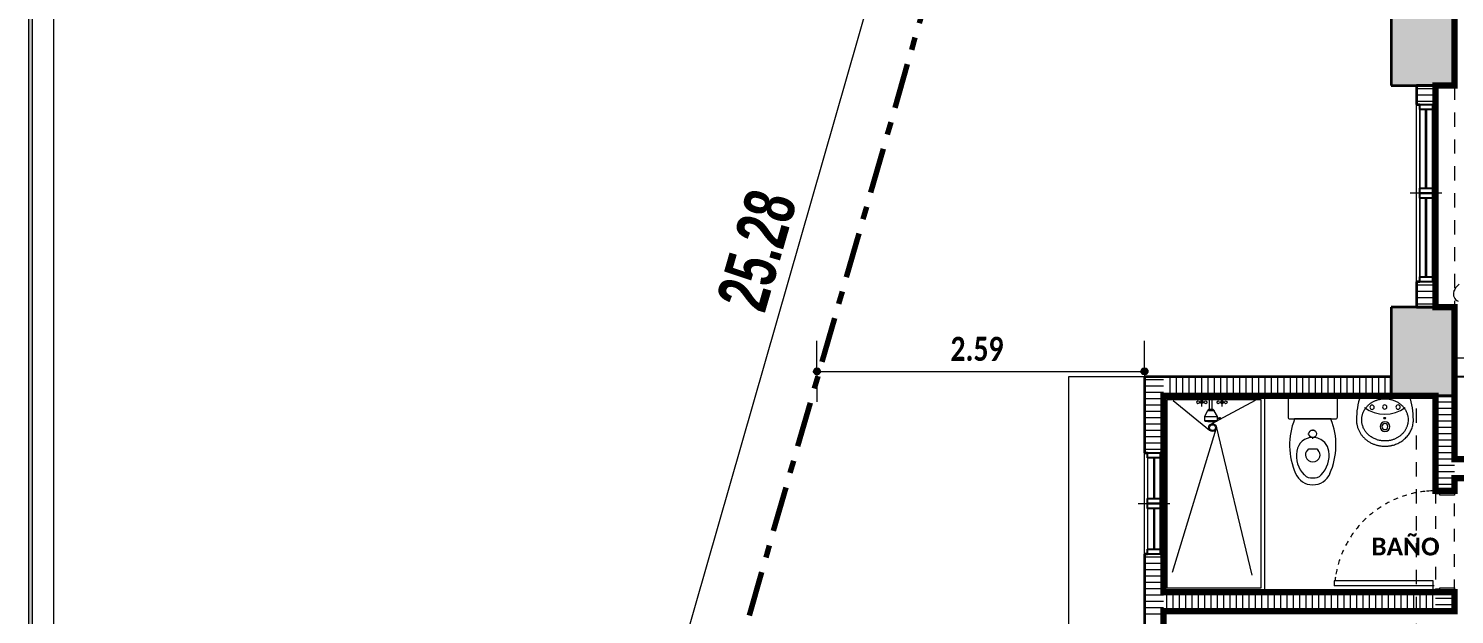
# Model space of a CAD drawing. Header units: metres. Extents: x -144 to 1000, y -717 to 29.
# Drawn here: x 724.58 to 735.85, y -562.14 to -557.51 of the extents above; entities that cross this region are included whole.
import ezdxf

# ---------------------------------------------------------------- set-up
doc = ezdxf.new("R2010")
doc.units = ezdxf.units.M
for name, pattern in [('Basculante', [0.11625, 0.075, -0.04125]), ('basculante modificado', [0.18, 0.1125, -0.0675]), ('Dash Dot 3_16_', [0.595313, 0.357187, -0.119063, 0, -0.119063]), ('Trazo', [0.45, 0.225, -0.225])]:
    doc.linetypes.add(name, pattern=pattern)
doc.layers.get('0').update_dxf_attribs({"color": 1})
doc.layers.add('00-MEDICION', color=30, linetype='Continuous')
for name, color, linetype, lineweight in [('A-ANNO-DIMS', 1, 'Continuous', 9), ('A-DETL', 1, 'Continuous', 9), ('A-DETL-GENF', 1, 'Continuous', 9), ('A-DOOR', 1, 'Continuous', 9), ('A-DOOR-FRAM', 1, 'Continuous', 9), ('A-DOOR-HDLN', 1, 'Trazo', 20), ('A-GENM', 1, 'Continuous', 9), ('A-GLAZ', 1, 'Continuous', 9), ('A-WALL', 4, 'Continuous', 9), ('G-ANNO-TEXT', 2, 'Continuous', 9), ('G-ANNO-TTLB', 3, 'Continuous', 18), ('G-IMPT', 1, 'Continuous', 9), ('I-FURN', 2, 'Continuous', 9), ('P-SANR-FIXT', 1, 'Continuous', 9), ('S-COLS', 7, 'Continuous', 9)]:
    doc.layers.add(name, color=color, linetype=linetype, lineweight=lineweight)
doc.layers.add('A-WALL-PATT', color=7, linetype='Continuous', lineweight=35, true_color=0x9c9c9c)
doc.styles.add('Britannic Bold_B_1', font='', dxfattribs={"width": 0.7, "height": 0.4})
doc.styles.add('Calibri_B', font='calibrib.ttf', dxfattribs={"height": 0.165})
doc.styles.add('Calibri_B_7', font='calibrib.ttf', dxfattribs={"width": 0.8, "height": 0.18})
doc.styles.get('Britannic Bold_B_1').set_extended_font_data('Britannic Bold', bold=True)

# ---------------------------------------------------------------- blocks, each defined once
blk = doc.blocks.new('tarjeta de nathalie 00')
at = {"layer": 'G-IMPT', "lineweight": 9}
h = blk.add_hatch(color=3, dxfattribs=at)
h.paths.add_polyline_path([(-145.23888, -717.38489), (-145.21019, -717.38489), (-145.21019, -716.89355), (-145.21019, -716.79934), (-145.23888, -716.79934), (-145.23888, -716.89379)])
h.paths.add_polyline_path([(-145.20996, -716.7991), (-145.20996, -717.3851), (-145.2392, -717.3851), (-145.2392, -716.7991)])
h.paths.add_polyline_path([(-145.23902, -717.3868), (-145.20826, -717.3868), (-145.20826, -716.7974), (-145.2392, -716.7974), (-146.09866, -716.7974), (-146.09866, -717.3868)])
h.paths.add_polyline_path([(-145.20795, -716.79707), (-145.20795, -717.3871), (-146.09898, -717.3871), (-146.09898, -716.79707)])
at = {"layer": 'G-ANNO-TTLB'}
for p, q in [((-146.09898, -716.79707), (-146.09898, -717.3871)), ((-146.09898, -716.79707), (-146.09898, -717.38713)), ((-146.09866, -717.3868), (-146.09866, -716.7974)), ((-146.09696, -717.3851), (-146.09696, -716.7991))]:
    blk.add_line(p, q, dxfattribs=at)
blk = doc.blocks.new('F')
at = {"layer": 'S-COLS', "true_color": 0x5b5b5b}
h = blk.add_hatch(color=251, dxfattribs=at)
h.paths.add_polyline_path([(737.909, -511.619), (738.409, -511.619), (738.409, -510.719), (737.909, -510.719), (737.909, -511.443)])
h.paths.add_polyline_path([(756.209, -511.619), (756.209, -510.719), (755.709, -510.719), (755.709, -511.619), (756.155, -511.619)])
h.paths.add_polyline_path([(746.109, -511.619), (746.109, -510.719), (745.609, -510.719), (745.609, -511.619)])
h.paths.add_polyline_path([(737.97, -503.919), (738.409, -503.919), (738.409, -503.219), (737.909, -503.219), (737.909, -503.919)])
h.paths.add_polyline_path([(751.909, -503.919), (752.409, -503.919), (752.409, -500.769), (751.909, -500.769), (751.909, -503.769)])
h.paths.add_polyline_path([(755.809, -503.919), (756.209, -503.919), (756.209, -503.219), (755.809, -503.219), (755.809, -503.737)])
h.paths.add_polyline_path([(741.809, -503.919), (743.809, -503.919), (743.809, -503.419), (742.109, -503.419), (742.109, -501.269), (743.809, -501.269), (743.809, -500.769), (741.809, -500.769), (741.809, -503.772)])
h.paths.add_polyline_path([(746.109, -503.919), (746.109, -503.019), (745.609, -503.019), (745.609, -503.919), (745.759, -503.919)])
h.paths.add_polyline_path([(745.609, -501.669), (746.109, -501.669), (746.109, -500.769), (745.609, -500.769), (745.609, -500.809)])
h.paths.add_polyline_path([(737.909, -501.469), (738.409, -501.469), (738.409, -500.768), (737.909, -500.768), (737.909, -500.843)])
h.paths.add_polyline_path([(756.209, -501.469), (756.209, -501.469), (756.209, -500.768), (755.809, -500.769), (755.809, -501.469), (756.085, -501.469)])
h.paths.add_polyline_path([(745.684, -492.769), (746.109, -492.769), (746.109, -491.869), (745.609, -491.869), (745.609, -492.769)])
h.paths.add_polyline_path([(756.209, -492.769), (756.209, -491.869), (755.709, -491.869), (755.709, -492.769), (756.134, -492.769)])
h.paths.add_polyline_path([(739.009, -492.169), (739.009, -491.669), (738.109, -491.669), (738.109, -492.169), (738.603, -492.169)])
at = {"layer": 'A-ANNO-DIMS', "color": 5, "true_color": 0x0000ff}
blk.add_line((729.733, -514.89), (736.713, -490.599), dxfattribs=at)
at = {"layer": 'A-DETL', "color": 7, "linetype": 'Dash Dot 3_16_', "lineweight": 70}
blk.add_line((730.148, -515.01), (737.129, -490.718), dxfattribs=at)
at = {"layer": 'A-DETL', "color": 7, "linetype": 'basculante modificado'}
for p, q in [((741.809, -501.069), (738.409, -501.069)), ((738.109, -503.218), (738.109, -501.469)), ((738.409, -501.469), (738.409, -503.218)), ((738.409, -503.619), (741.809, -503.619)), ((738.109, -510.719), (738.109, -503.919))]:
    blk.add_line(p, q, dxfattribs=at)
at = {"layer": 'A-DETL', "color": 253, "true_color": 0xb6b6b6}
blk.add_line((733.371, -503.769), (733.371, -503.869), dxfattribs=at)
at = {"layer": 'A-DETL-GENF', "lineweight": 25}
for p, q in [((738.134, -501.659), (738.134, -501.619)), ((738.134, -501.619), (738.234, -501.619)), ((738.234, -501.659), (738.134, -501.659)), ((738.234, -501.619), (738.234, -501.659)), ((738.134, -502.319), (738.134, -502.279)), ((738.134, -502.279), (738.234, -502.279)), ((738.234, -502.319), (738.134, -502.319)), ((738.134, -502.359), (738.134, -502.319)), ((738.134, -502.319), (738.234, -502.319)), ((738.234, -502.279), (738.234, -502.319)), ((738.234, -502.319), (738.234, -502.359)), ((738.234, -502.359), (738.134, -502.359)), ((738.134, -503.019), (738.134, -502.979)), ((738.134, -502.979), (738.234, -502.979)), ((738.234, -503.019), (738.134, -503.019)), ((738.234, -502.979), (738.234, -503.019)), ((735.984, -504.369), (736.084, -504.369)), ((735.984, -504.409), (735.984, -504.369)), ((736.084, -504.369), (736.084, -504.409)), ((736.084, -504.409), (735.984, -504.409)), ((735.984, -504.729), (736.084, -504.729)), ((735.984, -504.769), (735.984, -504.729)), ((735.984, -504.769), (736.084, -504.769)), ((735.984, -504.809), (735.984, -504.769)), ((736.084, -504.769), (735.984, -504.769)), ((736.084, -504.809), (735.984, -504.809)), ((736.084, -504.729), (736.084, -504.769)), ((736.084, -504.769), (736.084, -504.809)), ((735.984, -505.129), (736.084, -505.129)), ((735.984, -505.169), (735.984, -505.129)), ((736.084, -505.129), (736.084, -505.169)), ((736.084, -505.169), (735.984, -505.169))]:
    blk.add_line(p, q, dxfattribs=at)
at = {"layer": 'A-DETL-GENF'}
for p, q in [((738.134, -502.279), (738.134, -501.659)), ((738.179, -502.279), (738.179, -501.659)), ((738.189, -502.279), (738.189, -501.659)), ((738.234, -502.279), (738.234, -501.659)), ((738.134, -502.979), (738.134, -502.359)), ((738.179, -502.979), (738.179, -502.359)), ((738.189, -502.979), (738.189, -502.359)), ((738.234, -502.979), (738.234, -502.359)), ((735.984, -504.409), (735.984, -504.729)), ((736.029, -504.409), (736.029, -504.729)), ((736.039, -504.409), (736.039, -504.729)), ((736.084, -504.409), (736.084, -504.729)), ((735.984, -504.809), (735.984, -505.129)), ((736.029, -504.809), (736.029, -505.129)), ((736.039, -504.809), (736.039, -505.129)), ((736.084, -504.809), (736.084, -505.129))]:
    blk.add_line(p, q, dxfattribs=at)
at = {"layer": 'A-DETL-GENF', "linetype": 'Basculante'}
for p, q in [((738.409, -504.669), (738.259, -504.669)), ((738.259, -504.669), (738.259, -505.469)), ((738.409, -505.469), (738.409, -504.669)), ((738.259, -505.469), (738.409, -505.469))]:
    blk.add_line(p, q, dxfattribs=at)
at = {"layer": 'A-DOOR', "lineweight": 15}
for p, q in [((737.459, -505.379), (737.459, -505.419)), ((738.239, -505.379), (737.459, -505.379)), ((738.239, -505.454), (738.239, -505.379)), ((738.249, -505.419), (737.459, -505.419)), ((738.249, -505.454), (738.239, -505.454)), ((738.249, -505.469), (738.249, -505.454))]:
    blk.add_line(p, q, dxfattribs=at)
at = {"layer": 'A-DOOR'}
blk.add_line((738.259, -505.469), (738.409, -505.469), dxfattribs=at)
for start, end in [(106.5629, 109.2191), (101.2538, 103.9081), (95.9429, 98.5991), (90, 95.1398), (122.5538, 125.2378), (117.2056, 119.8767), (111.8777, 114.5395), (133.3395, 136.0594), (127.9295, 130.6298), (144.2878, 147.0559), (138.7903, 141.5328), (155.4451, 158.2717), (149.8378, 152.634), (161.1143, 164.1684), (171.55, 173.5406), (166.8489, 169.7418), (166.8489, 169.7418)]:
    blk.add_arc((738.259, -505.469), 0.8, start, end, dxfattribs=at)
at = {"layer": 'A-DOOR-FRAM', "lineweight": 15}
for p, q in [((738.259, -504.694), (738.259, -504.669)), ((738.294, -504.694), (738.259, -504.694)), ((738.294, -504.704), (738.294, -504.694)), ((738.409, -504.704), (738.294, -504.704)), ((738.409, -504.669), (738.409, -504.704)), ((738.259, -505.444), (738.294, -505.444)), ((738.259, -505.469), (738.259, -505.444)), ((738.294, -505.434), (738.409, -505.434)), ((738.294, -505.444), (738.294, -505.434)), ((738.409, -505.434), (738.409, -505.469))]:
    blk.add_line(p, q, dxfattribs=at)
at = {"layer": 'A-DOOR-HDLN'}
blk.add_line((738.409, -504.669), (738.259, -504.669), dxfattribs=at)
at = {"layer": 'A-GENM', "lineweight": 25}
for p, q in [((738.409, -503.769), (738.409, -504.419)), ((740.359, -503.769), (738.409, -503.769)), ((738.409, -504.419), (740.359, -504.419))]:
    blk.add_line(p, q, dxfattribs=at)
at = {"layer": 'A-GLAZ'}
for p, q in [((738.134, -501.619), (738.234, -501.619)), ((738.134, -501.619), (738.134, -502.319)), ((738.234, -502.319), (738.234, -501.619)), ((738.309, -502.319), (738.059, -502.319)), ((738.134, -502.319), (738.234, -502.319)), ((738.134, -502.319), (738.234, -502.319)), ((738.134, -502.319), (738.134, -503.019)), ((738.234, -503.019), (738.234, -502.319)), ((738.134, -503.019), (738.234, -503.019)), ((736.084, -504.369), (735.984, -504.369)), ((735.984, -504.369), (735.984, -504.769)), ((736.084, -504.769), (736.084, -504.369)), ((735.909, -504.769), (736.159, -504.769)), ((736.084, -504.769), (735.984, -504.769)), ((735.984, -504.769), (735.984, -505.169)), ((736.084, -504.769), (735.984, -504.769)), ((736.084, -505.169), (736.084, -504.769)), ((736.084, -505.169), (735.984, -505.169))]:
    blk.add_line(p, q, dxfattribs=at)
at = {"layer": 'A-WALL', "lineweight": 35}
for p, q in [((738.109, -501.469), (738.109, -501.619)), ((738.259, -501.469), (738.109, -501.469)), ((738.259, -501.619), (738.259, -501.469)), ((738.109, -501.619), (738.134, -501.619)), ((738.234, -501.619), (738.259, -501.619)), ((738.109, -503.019), (738.109, -503.219)), ((738.134, -503.019), (738.109, -503.019)), ((738.259, -503.019), (738.234, -503.019)), ((738.259, -503.219), (738.259, -503.019)), ((738.109, -503.219), (738.259, -503.219)), ((735.959, -503.769), (735.959, -504.369)), ((737.909, -503.769), (735.959, -503.769)), ((737.909, -503.919), (737.909, -503.769)), ((736.109, -504.369), (736.109, -503.919)), ((736.109, -503.919), (737.909, -503.919)), ((738.259, -503.919), (738.259, -504.669)), ((738.409, -503.919), (738.259, -503.919)), ((738.409, -504.419), (738.409, -503.919)), ((735.959, -504.369), (735.984, -504.369)), ((736.084, -504.369), (736.109, -504.369)), ((740.359, -504.419), (738.409, -504.419)), ((738.409, -504.669), (738.409, -504.569)), ((738.409, -504.569), (740.609, -504.569)), ((738.259, -504.669), (738.409, -504.669)), ((735.959, -505.169), (735.959, -506.069)), ((735.984, -505.169), (735.959, -505.169)), ((736.109, -505.169), (736.084, -505.169)), ((736.109, -505.469), (736.109, -505.169)), ((738.409, -505.469), (736.109, -505.469)), ((738.409, -505.619), (738.409, -505.469)), ((736.109, -506.069), (736.109, -505.619)), ((736.109, -505.619), (738.409, -505.619))]:
    blk.add_line(p, q, dxfattribs=at)
at = {"layer": 'A-WALL'}
for p, q in [((738.109, -503.019), (738.109, -501.619)), ((738.259, -501.619), (738.259, -503.019)), ((735.959, -503.768), (735.359, -503.768)), ((735.359, -503.768), (735.359, -511.518)), ((735.959, -505.169), (735.959, -504.369)), ((736.109, -504.369), (736.109, -505.169))]:
    blk.add_line(p, q, dxfattribs=at)
at = {"layer": 'A-WALL-PATT', "color": 8, "lineweight": 5, "true_color": 0x727272}
for p, q in [((738.259, -501.495), (738.109, -501.495)), ((738.259, -501.545), (738.109, -501.545)), ((738.259, -501.595), (738.109, -501.595)), ((738.259, -503.045), (738.109, -503.045)), ((738.259, -503.095), (738.109, -503.095)), ((738.259, -503.145), (738.109, -503.145)), ((738.259, -503.195), (738.109, -503.195)), ((736.109, -503.794), (735.959, -503.794)), ((736.159, -503.769), (736.159, -503.919)), ((736.209, -503.769), (736.209, -503.919)), ((736.259, -503.769), (736.259, -503.919)), ((736.309, -503.769), (736.309, -503.919)), ((736.359, -503.769), (736.359, -503.919)), ((736.409, -503.769), (736.409, -503.919)), ((736.459, -503.769), (736.459, -503.919)), ((736.509, -503.769), (736.509, -503.919)), ((736.559, -503.769), (736.559, -503.919)), ((736.609, -503.769), (736.609, -503.919)), ((736.659, -503.769), (736.659, -503.919)), ((736.709, -503.769), (736.709, -503.919)), ((736.759, -503.769), (736.759, -503.919)), ((736.809, -503.769), (736.809, -503.919)), ((736.859, -503.769), (736.859, -503.919)), ((736.909, -503.769), (736.909, -503.919)), ((736.959, -503.769), (736.959, -503.919)), ((737.009, -503.769), (737.009, -503.919)), ((737.059, -503.769), (737.059, -503.919)), ((737.109, -503.769), (737.109, -503.919)), ((737.159, -503.769), (737.159, -503.919)), ((737.209, -503.769), (737.209, -503.919)), ((737.259, -503.769), (737.259, -503.919)), ((737.309, -503.769), (737.309, -503.919)), ((737.359, -503.769), (737.359, -503.919)), ((737.409, -503.769), (737.409, -503.919)), ((737.459, -503.769), (737.459, -503.919)), ((737.509, -503.769), (737.509, -503.919)), ((737.559, -503.769), (737.559, -503.919)), ((737.609, -503.769), (737.609, -503.919)), ((737.659, -503.769), (737.659, -503.919)), ((737.709, -503.769), (737.709, -503.919)), ((737.759, -503.769), (737.759, -503.919)), ((737.809, -503.769), (737.809, -503.919)), ((737.859, -503.769), (737.859, -503.919)), ((737.909, -503.769), (737.909, -503.919)), ((736.109, -503.844), (735.959, -503.844)), ((736.109, -503.894), (735.959, -503.894)), ((738.409, -503.92), (738.259, -503.92)), ((736.109, -503.944), (735.959, -503.944)), ((736.109, -503.994), (735.959, -503.994)), ((738.409, -503.97), (738.259, -503.97)), ((738.409, -504.02), (738.259, -504.02)), ((736.109, -504.044), (735.959, -504.044)), ((736.109, -504.094), (735.959, -504.094)), ((736.109, -504.144), (735.959, -504.144)), ((738.409, -504.07), (738.259, -504.07)), ((738.409, -504.12), (738.259, -504.12)), ((736.109, -504.194), (735.959, -504.194)), ((736.109, -504.244), (735.959, -504.244)), ((738.409, -504.17), (738.259, -504.17)), ((738.409, -504.22), (738.259, -504.22)), ((736.109, -504.294), (735.959, -504.294)), ((736.109, -504.344), (735.959, -504.344)), ((738.409, -504.27), (738.259, -504.27)), ((738.409, -504.32), (738.259, -504.32)), ((738.409, -504.37), (738.259, -504.37)), ((738.409, -504.42), (738.259, -504.42)), ((738.409, -504.47), (738.259, -504.47)), ((738.409, -504.419), (738.409, -504.44)), ((738.409, -504.52), (738.259, -504.52)), ((738.409, -504.57), (738.259, -504.57)), ((738.409, -504.62), (738.259, -504.62)), ((736.109, -505.194), (735.959, -505.194)), ((736.109, -505.244), (735.959, -505.244)), ((736.109, -505.294), (735.959, -505.294)), ((736.109, -505.344), (735.959, -505.344)), ((736.109, -505.394), (735.959, -505.394)), ((736.109, -505.444), (735.959, -505.444)), ((736.109, -505.494), (735.959, -505.494)), ((736.134, -505.469), (736.134, -505.619)), ((736.184, -505.469), (736.184, -505.619)), ((736.234, -505.469), (736.234, -505.619)), ((736.284, -505.469), (736.284, -505.619)), ((736.334, -505.469), (736.334, -505.619)), ((736.384, -505.469), (736.384, -505.619)), ((736.434, -505.469), (736.434, -505.619)), ((736.484, -505.469), (736.484, -505.619)), ((736.534, -505.469), (736.534, -505.619)), ((736.584, -505.469), (736.584, -505.619)), ((736.634, -505.469), (736.634, -505.619)), ((736.684, -505.469), (736.684, -505.619)), ((736.734, -505.469), (736.734, -505.619)), ((736.784, -505.469), (736.784, -505.619)), ((736.834, -505.469), (736.834, -505.619)), ((736.884, -505.469), (736.884, -505.619)), ((736.934, -505.469), (736.934, -505.619)), ((736.984, -505.469), (736.984, -505.619)), ((737.034, -505.469), (737.034, -505.619)), ((737.084, -505.469), (737.084, -505.619)), ((737.134, -505.469), (737.134, -505.619)), ((737.184, -505.469), (737.184, -505.619)), ((737.234, -505.469), (737.234, -505.619)), ((737.284, -505.469), (737.284, -505.619)), ((737.334, -505.469), (737.334, -505.619)), ((737.384, -505.469), (737.384, -505.619)), ((737.434, -505.469), (737.434, -505.619)), ((737.484, -505.469), (737.484, -505.619)), ((737.534, -505.469), (737.534, -505.619)), ((737.584, -505.469), (737.584, -505.619)), ((737.634, -505.469), (737.634, -505.619)), ((737.684, -505.469), (737.684, -505.619)), ((737.734, -505.469), (737.734, -505.619)), ((737.784, -505.469), (737.784, -505.619)), ((737.834, -505.469), (737.834, -505.619)), ((737.884, -505.469), (737.884, -505.619)), ((737.934, -505.469), (737.934, -505.619)), ((737.984, -505.469), (737.984, -505.619)), ((738.034, -505.469), (738.034, -505.619)), ((738.084, -505.469), (738.084, -505.619)), ((738.134, -505.469), (738.134, -505.619)), ((738.184, -505.469), (738.184, -505.619)), ((738.234, -505.469), (738.234, -505.619)), ((738.409, -505.47), (738.259, -505.47)), ((736.109, -505.544), (735.959, -505.544)), ((736.109, -505.594), (735.959, -505.594)), ((738.409, -505.52), (738.259, -505.52)), ((738.409, -505.57), (738.259, -505.57)), ((736.109, -505.644), (735.959, -505.644))]:
    blk.add_line(p, q, dxfattribs=at)
at = {"layer": 'I-FURN'}
for centre, radius, start, end in [((738.464, -503.113), 0.0644, 162.9418, 245.3448), ((738.534, -503.152), 0.144, 128.044, 156.2939)]:
    blk.add_arc(centre, radius, start, end, dxfattribs=at)
at = {"layer": 'P-SANR-FIXT'}
for p, q in [((736.39, -503.927), (736.388, -503.919)), ((736.412, -504.003), (736.412, -503.919)), ((736.436, -503.919), (736.434, -503.927)), ((736.462, -503.927), (736.462, -503.919)), ((736.506, -503.919), (736.506, -503.927)), ((736.548, -503.919), (736.55, -503.927)), ((736.572, -504.003), (736.572, -503.919)), ((736.594, -503.927), (736.596, -503.919)), ((736.909, -505.469), (736.909, -503.919)), ((736.139, -505.439), (736.139, -503.949)), ((736.139, -503.949), (736.879, -503.949)), ((736.185, -503.956), (736.474, -504.19)), ((736.392, -503.928), (736.433, -503.928)), ((736.394, -503.942), (736.392, -503.928)), ((736.396, -503.943), (736.428, -503.943)), ((736.404, -503.953), (736.42, -503.953)), ((736.404, -503.978), (736.404, -503.975)), ((736.408, -503.978), (736.404, -503.978)), ((736.408, -503.96), (736.408, -503.953)), ((736.417, -503.96), (736.417, -503.953)), ((736.42, -503.978), (736.417, -503.978)), ((736.42, -503.975), (736.42, -503.978)), ((736.433, -503.928), (736.43, -503.942)), ((736.506, -503.927), (736.462, -503.927)), ((736.466, -504.028), (736.474, -504.024)), ((736.503, -504.028), (736.466, -504.028)), ((736.474, -503.947), (736.474, -503.927)), ((736.474, -504.024), (736.474, -503.947)), ((736.474, -504.024), (736.494, -504.024)), ((736.834, -503.956), (736.476, -504.147)), ((736.494, -503.947), (736.494, -503.927)), ((736.494, -504.024), (736.494, -503.947)), ((736.495, -504.024), (736.503, -504.028)), ((736.552, -503.928), (736.554, -503.942)), ((736.593, -503.928), (736.552, -503.928)), ((736.588, -503.943), (736.556, -503.943)), ((736.58, -503.953), (736.564, -503.953)), ((736.564, -503.975), (736.564, -503.978)), ((736.564, -503.978), (736.568, -503.978)), ((736.568, -503.96), (736.568, -503.953)), ((736.577, -503.96), (736.577, -503.953)), ((736.577, -503.978), (736.58, -503.978)), ((736.58, -503.978), (736.58, -503.975)), ((736.59, -503.942), (736.593, -503.928)), ((736.879, -503.949), (736.879, -505.439)), ((737.094, -503.934), (737.094, -504.087)), ((737.484, -504.087), (737.484, -503.934)), ((736.458, -504.038), (736.432, -504.083)), ((736.432, -504.083), (736.536, -504.083)), ((736.432, -504.083), (736.432, -504.113)), ((736.432, -504.113), (736.536, -504.113)), ((736.511, -504.038), (736.458, -504.038)), ((736.492, -504.138), (736.506, -504.138)), ((736.536, -504.083), (736.511, -504.038)), ((736.536, -504.113), (736.536, -504.083)), ((736.536, -504.094), (736.545, -504.094)), ((736.545, -504.1), (736.536, -504.1)), ((736.545, -504.094), (736.545, -504.1)), ((736.552, -504.096), (736.545, -504.096)), ((736.552, -504.098), (736.545, -504.098)), ((736.552, -504.094), (736.552, -504.1)), ((736.561, -504.094), (736.552, -504.094)), ((736.552, -504.1), (736.561, -504.1)), ((736.561, -504.1), (736.561, -504.094)), ((737.109, -504.102), (737.289, -504.102)), ((737.433, -504.102), (737.145, -504.102)), ((737.289, -504.102), (737.469, -504.102)), ((736.18, -505.311), (736.526, -504.179)), ((736.81, -505.335), (736.527, -504.162)), ((737.249, -504.219), (737.259, -504.219)), ((737.289, -504.184), (737.289, -504.189)), ((737.289, -504.259), (737.289, -504.249)), ((737.324, -504.219), (737.319, -504.219)), ((737.246, -504.35), (737.258, -504.338)), ((737.258, -504.338), (737.32, -504.338)), ((737.32, -504.338), (737.332, -504.35)), ((736.879, -505.439), (736.139, -505.439))]:
    blk.add_line(p, q, dxfattribs=at)
for centre, radius in [((736.412, -503.97), 0.00903), ((736.572, -503.97), 0.00903), ((736.497, -504.17), 0.0307), ((736.497, -504.17), 0.0231), ((737.289, -504.219), 0.03)]:
    blk.add_circle(centre, radius, dxfattribs=at)
for centre, radius, start, end in [((737.109, -503.934), 0.015, 90, 180), ((737.469, -503.934), 0.015, 0, 90), ((738.248, -504.109), 0.614, 162.0171, 179.9829), ((737.47, -504.109), 0.614, 0.0171, 17.9829), ((736.377, -503.97), 0.00597, 127.4869, 232.5131), ((736.382, -503.974), 0.0127, 49.3875, 138.7213), ((736.382, -503.966), 0.0127, 221.2787, 310.6125), ((736.392, -503.927), 0.0016, 180, 270), ((736.398, -503.952), 0.0133, 239.2408, 313.1352), ((736.398, -503.99), 0.0158, 66.2284, 117.6734), ((736.396, -503.942), 0.0016, 180, 270), ((736.393, -503.952), 0.00934, 1.4421, 72.9741), ((736.404, -503.952), 0.0016, 180, 270), ((736.405, -503.96), 0.0024, 305.3035, 0), ((736.419, -503.96), 0.0024, 180, 234.6965), ((736.427, -503.952), 0.0133, 226.8648, 300.7592), ((736.42, -503.952), 0.0016, 270, 0), ((736.426, -503.99), 0.0158, 62.3266, 113.7716), ((736.431, -503.952), 0.00934, 107.0259, 178.5579), ((736.428, -503.942), 0.0016, 270, 0), ((736.433, -503.927), 0.0016, 270, 360), ((736.442, -503.974), 0.0127, 41.2787, 130.6125), ((736.442, -503.966), 0.0127, 229.3875, 318.7213), ((736.448, -503.97), 0.00597, 307.4869, 52.5131), ((736.473, -504.043), 0.016, 115.3085, 162.5748), ((736.484, -503.953), 0.0116, 32.372, 147.628), ((736.496, -504.043), 0.016, 17.4252, 64.6915), ((736.537, -503.97), 0.00597, 127.4869, 232.5131), ((736.542, -503.974), 0.0127, 49.3875, 138.7213), ((736.542, -503.966), 0.0127, 221.2787, 310.6125), ((736.552, -503.927), 0.0016, 180, 270), ((736.558, -503.952), 0.0133, 239.2408, 313.1352), ((736.558, -503.99), 0.0158, 66.2284, 117.6734), ((736.556, -503.942), 0.0016, 180, 270), ((736.553, -503.952), 0.00934, 1.4421, 72.9741), ((736.564, -503.952), 0.0016, 180, 270), ((736.565, -503.96), 0.0024, 305.3035, 0), ((736.579, -503.96), 0.0024, 180, 234.6965), ((736.587, -503.952), 0.0133, 226.8648, 300.7592), ((736.58, -503.952), 0.0016, 270, 360), ((736.586, -503.99), 0.0158, 62.3266, 113.7716), ((736.591, -503.952), 0.00934, 107.0259, 178.5579), ((736.588, -503.942), 0.0016, 270, 0), ((736.593, -503.927), 0.0016, 270, 360), ((736.602, -503.974), 0.0127, 41.2787, 130.6125), ((736.602, -503.966), 0.0127, 229.3875, 318.7213), ((736.608, -503.97), 0.00597, 307.4869, 52.5131), ((737.857, -503.798), 0.267, 233.0879, 307.323), ((737.758, -504.009), 0.017, 0, 180), ((737.758, -504.009), 0.017, 180, 0), ((737.858, -504.007), 0.0168, 90, 270), ((737.858, -504.007), 0.0168, 270, 90), ((737.963, -504.008), 0.017, 0, 180), ((737.963, -504.008), 0.017, 180, 0), ((736.438, -504.113), 0.0056, 180, 270), ((736.484, -503.852), 0.271, 260.1458, 279.8542), ((736.531, -504.113), 0.0056, 270, 360), ((737.109, -504.087), 0.015, 180, 270), ((737.664, -504.308), 0.558, 158.3591, 203.7969), ((736.914, -504.308), 0.558, 336.2031, 21.6409), ((737.469, -504.087), 0.015, 270, 0), ((737.859, -504.162), 0.0386, 0, 180), ((737.859, -504.162), 0.0235, 0, 180), ((737.289, -504.375), 0.128, 89.9985, 170.9061), ((737.289, -504.375), 0.128, 42.4453, 90.0015), ((737.859, -504.162), 0.0386, 180, 0), ((737.859, -504.162), 0.0235, 180, 0), ((737.379, -504.39), 0.22, 170.9061, 224.3974), ((737.281, -504.385), 0.05, 135, 197.1865), ((737.297, -504.385), 0.05, 342.8171, 45), ((737.198, -504.39), 0.22, 315.6026, 9.0939), ((737.289, -504.375), 0.128, 9.0939, 42.4453), ((737.289, -504.383), 0.0581, 197.1865, 342.8171), ((737.29, -504.472), 0.15, 203.7969, 269.4689), ((737.281, -504.486), 0.0816, 224.3974, 275.8355), ((737.288, -504.472), 0.15, 270.5311, 336.2031), ((737.297, -504.486), 0.0816, 264.1645, 315.6026)]:
    blk.add_arc(centre, radius, start, end, dxfattribs=at)
for major_axis in [(-0.00908, 0), (0.00908, 0)]:
    blk.add_ellipse((737.858, -504.095), major_axis=major_axis, ratio=0.332108, start_param=3.141593, end_param=6.283185, dxfattribs=at)
for points, knots in [([(737.676, -504.109), (737.676, -504.102), (737.676, -504.092), (737.678, -504.079), (737.681, -504.069), (737.684, -504.059), (737.687, -504.05), (737.692, -504.04), (737.696, -504.031), (737.702, -504.023), (737.708, -504.014), (737.715, -504.006), (737.722, -503.998), (737.729, -503.991), (737.737, -503.984), (737.746, -503.977), (737.755, -503.972), (737.764, -503.966), (737.774, -503.961), (737.784, -503.957), (737.794, -503.953), (737.804, -503.95), (737.815, -503.947), (737.826, -503.945), (737.837, -503.943), (737.848, -503.942), (737.859, -503.942), (737.87, -503.942), (737.881, -503.943), (737.892, -503.945), (737.903, -503.947), (737.914, -503.95), (737.925, -503.953), (737.937, -503.958), (737.949, -503.964), (737.961, -503.97), (737.972, -503.977), (737.983, -503.986), (737.993, -503.994), (738.002, -504.004), (738.01, -504.014), (738.017, -504.025), (738.024, -504.036), (738.029, -504.047), (738.034, -504.059), (738.038, -504.071), (738.041, -504.088), (738.042, -504.1), (738.042, -504.109)], [0, 0, 0, 0, 0.038462, 0.057692, 0.076923, 0.096154, 0.115385, 0.134615, 0.153846, 0.173077, 0.192308, 0.211538, 0.230769, 0.25, 0.269231, 0.288462, 0.307692, 0.326923, 0.346154, 0.365385, 0.384615, 0.403846, 0.423077, 0.442308, 0.461538, 0.480769, 0.5, 0.519231, 0.538462, 0.557692, 0.576923, 0.596154, 0.615385, 0.639423, 0.663462, 0.6875, 0.711538, 0.735577, 0.759615, 0.783654, 0.807692, 0.831731, 0.855769, 0.879808, 0.903846, 0.927885, 0.951923, 1, 1, 1, 1]), ([(737.634, -504.109), (737.634, -504.117), (737.635, -504.129), (737.637, -504.145), (737.64, -504.156), (737.643, -504.168), (737.647, -504.179), (737.652, -504.19), (737.657, -504.201), (737.663, -504.211), (737.669, -504.221), (737.676, -504.231), (737.684, -504.24), (737.692, -504.249), (737.701, -504.258), (737.71, -504.266), (737.72, -504.273), (737.73, -504.28), (737.741, -504.286), (737.751, -504.292), (737.763, -504.297), (737.774, -504.302), (737.786, -504.306), (737.798, -504.309), (737.81, -504.312), (737.822, -504.314), (737.834, -504.316), (737.847, -504.317), (737.859, -504.317), (737.871, -504.317), (737.884, -504.316), (737.896, -504.314), (737.907, -504.312), (737.917, -504.31), (737.929, -504.307), (737.944, -504.302), (737.961, -504.295), (737.977, -504.286), (737.993, -504.277), (738.007, -504.266), (738.021, -504.253), (738.034, -504.24), (738.045, -504.226), (738.055, -504.211), (738.064, -504.195), (738.071, -504.179), (738.077, -504.162), (738.081, -504.145), (738.083, -504.127), (738.084, -504.115), (738.084, -504.109)], [0, 0, 0, 0, 0.035714, 0.053571, 0.071429, 0.089286, 0.107143, 0.125, 0.142857, 0.160714, 0.178571, 0.196429, 0.214286, 0.232143, 0.25, 0.267857, 0.285714, 0.303571, 0.321429, 0.339286, 0.357143, 0.375, 0.392857, 0.410714, 0.428571, 0.446429, 0.464286, 0.482143, 0.5, 0.517857, 0.535714, 0.553571, 0.571429, 0.584821, 0.598214, 0.625, 0.651786, 0.678571, 0.705357, 0.732143, 0.758929, 0.785714, 0.8125, 0.839286, 0.866071, 0.892857, 0.919643, 0.946429, 0.973214, 1, 1, 1, 1]), ([(738.042, -504.109), (738.042, -504.116), (738.042, -504.126), (738.039, -504.139), (738.037, -504.149), (738.034, -504.158), (738.03, -504.168), (738.026, -504.177), (738.021, -504.186), (738.016, -504.195), (738.01, -504.204), (738.003, -504.212), (737.996, -504.219), (737.989, -504.227), (737.981, -504.234), (737.972, -504.24), (737.963, -504.246), (737.954, -504.251), (737.944, -504.256), (737.934, -504.261), (737.924, -504.265), (737.914, -504.268), (737.903, -504.271), (737.892, -504.273), (737.881, -504.274), (737.87, -504.275), (737.859, -504.276), (737.848, -504.275), (737.837, -504.274), (737.826, -504.273), (737.815, -504.271), (737.804, -504.268), (737.793, -504.264), (737.781, -504.26), (737.769, -504.254), (737.757, -504.247), (737.746, -504.24), (737.735, -504.232), (737.725, -504.223), (737.716, -504.214), (737.708, -504.204), (737.7, -504.193), (737.694, -504.182), (737.688, -504.17), (737.684, -504.158), (737.68, -504.146), (737.677, -504.13), (737.676, -504.117), (737.676, -504.109)], [0, 0, 0, 0, 0.038462, 0.057692, 0.076923, 0.096154, 0.115385, 0.134615, 0.153846, 0.173077, 0.192308, 0.211538, 0.230769, 0.25, 0.269231, 0.288462, 0.307692, 0.326923, 0.346154, 0.365385, 0.384615, 0.403846, 0.423077, 0.442308, 0.461538, 0.480769, 0.5, 0.519231, 0.538462, 0.557692, 0.576923, 0.596154, 0.615385, 0.639423, 0.663462, 0.6875, 0.711538, 0.735577, 0.759615, 0.783654, 0.807692, 0.831731, 0.855769, 0.879808, 0.903846, 0.927885, 0.951923, 1, 1, 1, 1])]:
    blk.add_open_spline(points, degree=3, knots=knots, dxfattribs=at)
at = {"layer": 'S-COLS', "lineweight": 35}
for p, q in [((737.909, -500.768), (737.909, -501.469)), ((738.409, -501.469), (738.409, -500.768)), ((737.909, -501.469), (738.409, -501.469)), ((738.409, -503.219), (737.909, -503.219)), ((737.909, -503.219), (737.909, -503.919)), ((738.409, -503.919), (738.409, -503.219)), ((737.909, -503.919), (738.409, -503.919))]:
    blk.add_line(p, q, dxfattribs=at)
at = {"layer": 'A-ANNO-DIMS', "color": 5, "true_color": 0x0000ff, "insert": (732.572, -503.164), "char_height": 0.4, "width": 1.40028, "attachment_point": 1, "rotation": 73.9667, "line_spacing_factor": 1.000203, "style": 'Britannic Bold_B_1'}
blk.add_mtext('25.28', dxfattribs=at)
at = {"layer": 'G-ANNO-TEXT', "style": 'Calibri_B'}
blk.add_text('BAÑO', height=0.14, dxfattribs=at).set_placement((737.751, -505.179))
blk = doc.blocks.new('OOOO')
at = {"layer": 'A-ANNO-DIMS', "lineweight": 25, "true_color": 0x0000ff}
h = blk.add_hatch(color=5, dxfattribs=at)
edge = h.paths.add_edge_path()
edge.add_arc((591.748, -503.682), 0.025, 0, 360)
h = blk.add_hatch(color=5, dxfattribs=at)
edge = h.paths.add_edge_path()
edge.add_arc((594.336, -503.682), 0.025, 0, 360)
at = {"layer": 'A-ANNO-DIMS', "color": 5, "true_color": 0x0000ff}
for p, q in [((591.748, -503.682), (591.748, -503.442)), ((594.336, -503.682), (594.336, -503.442)), ((591.748, -503.682), (594.336, -503.682)), ((591.748, -503.682), (591.748, -503.922)), ((594.336, -503.682), (594.336, -503.922))]:
    blk.add_line(p, q, dxfattribs=at)
at = {"layer": 'A-ANNO-DIMS', "color": 5, "lineweight": 25, "true_color": 0x0000ff}
for centre in [(591.748, -503.682), (594.336, -503.682)]:
    blk.add_circle(centre, 0.025, dxfattribs=at)
at = {"layer": 'A-DETL', "color": 253, "true_color": 0xb6b6b6}
blk.add_line((591.748, -503.725), (591.748, -503.825), dxfattribs=at)
at = {"layer": 'A-ANNO-DIMS', "color": 5, "true_color": 0x0000ff, "insert": (592.803, -503.409), "char_height": 0.19, "width": 0.57208, "attachment_point": 1, "line_spacing_factor": 1.158048, "style": 'Calibri_B_7'}
blk.add_mtext('2.59', dxfattribs=at)

msp = doc.modelspace()

# ---------------------------------------------------------------- block references
at = {"xscale": 99.43160266323505, "yscale": 99.43160266323505, "zscale": 99.43160266323505}
msp.add_blockref('tarjeta de nathalie 00', (15251.438, 70741.827), dxfattribs=at)

# ---------------------------------------------------------------- next in the draw order: linework, layer by layer
at = {"layer": '00-MEDICION', "const_width": 0.05}
for points in [[(739.25, -557.413), (735.851, -557.413), (735.851, -557.964), (735.701, -557.964), (735.701, -559.714), (735.851, -559.714), (735.851, -560.914), (737.8, -560.914)], [(738.05, -561.064), (735.85, -561.064), (735.85, -561.164), (735.7, -561.164), (735.7, -560.414), (733.551, -560.414), (733.551, -561.964), (735.85, -561.964), (735.85, -562.114), (733.551, -562.114), (733.551, -565.214), (737.75, -565.214)]]:
    msp.add_lwpolyline(points, dxfattribs=at)

# ---------------------------------------------------------------- next in the draw order: block references
at = {"color": 3}
for name, p in [('F', (-2.558, -56.495)), ('OOOO', (139.065, -56.539))]:
    msp.add_blockref(name, p, dxfattribs=at)

doc.saveas('drawing.dxf')
